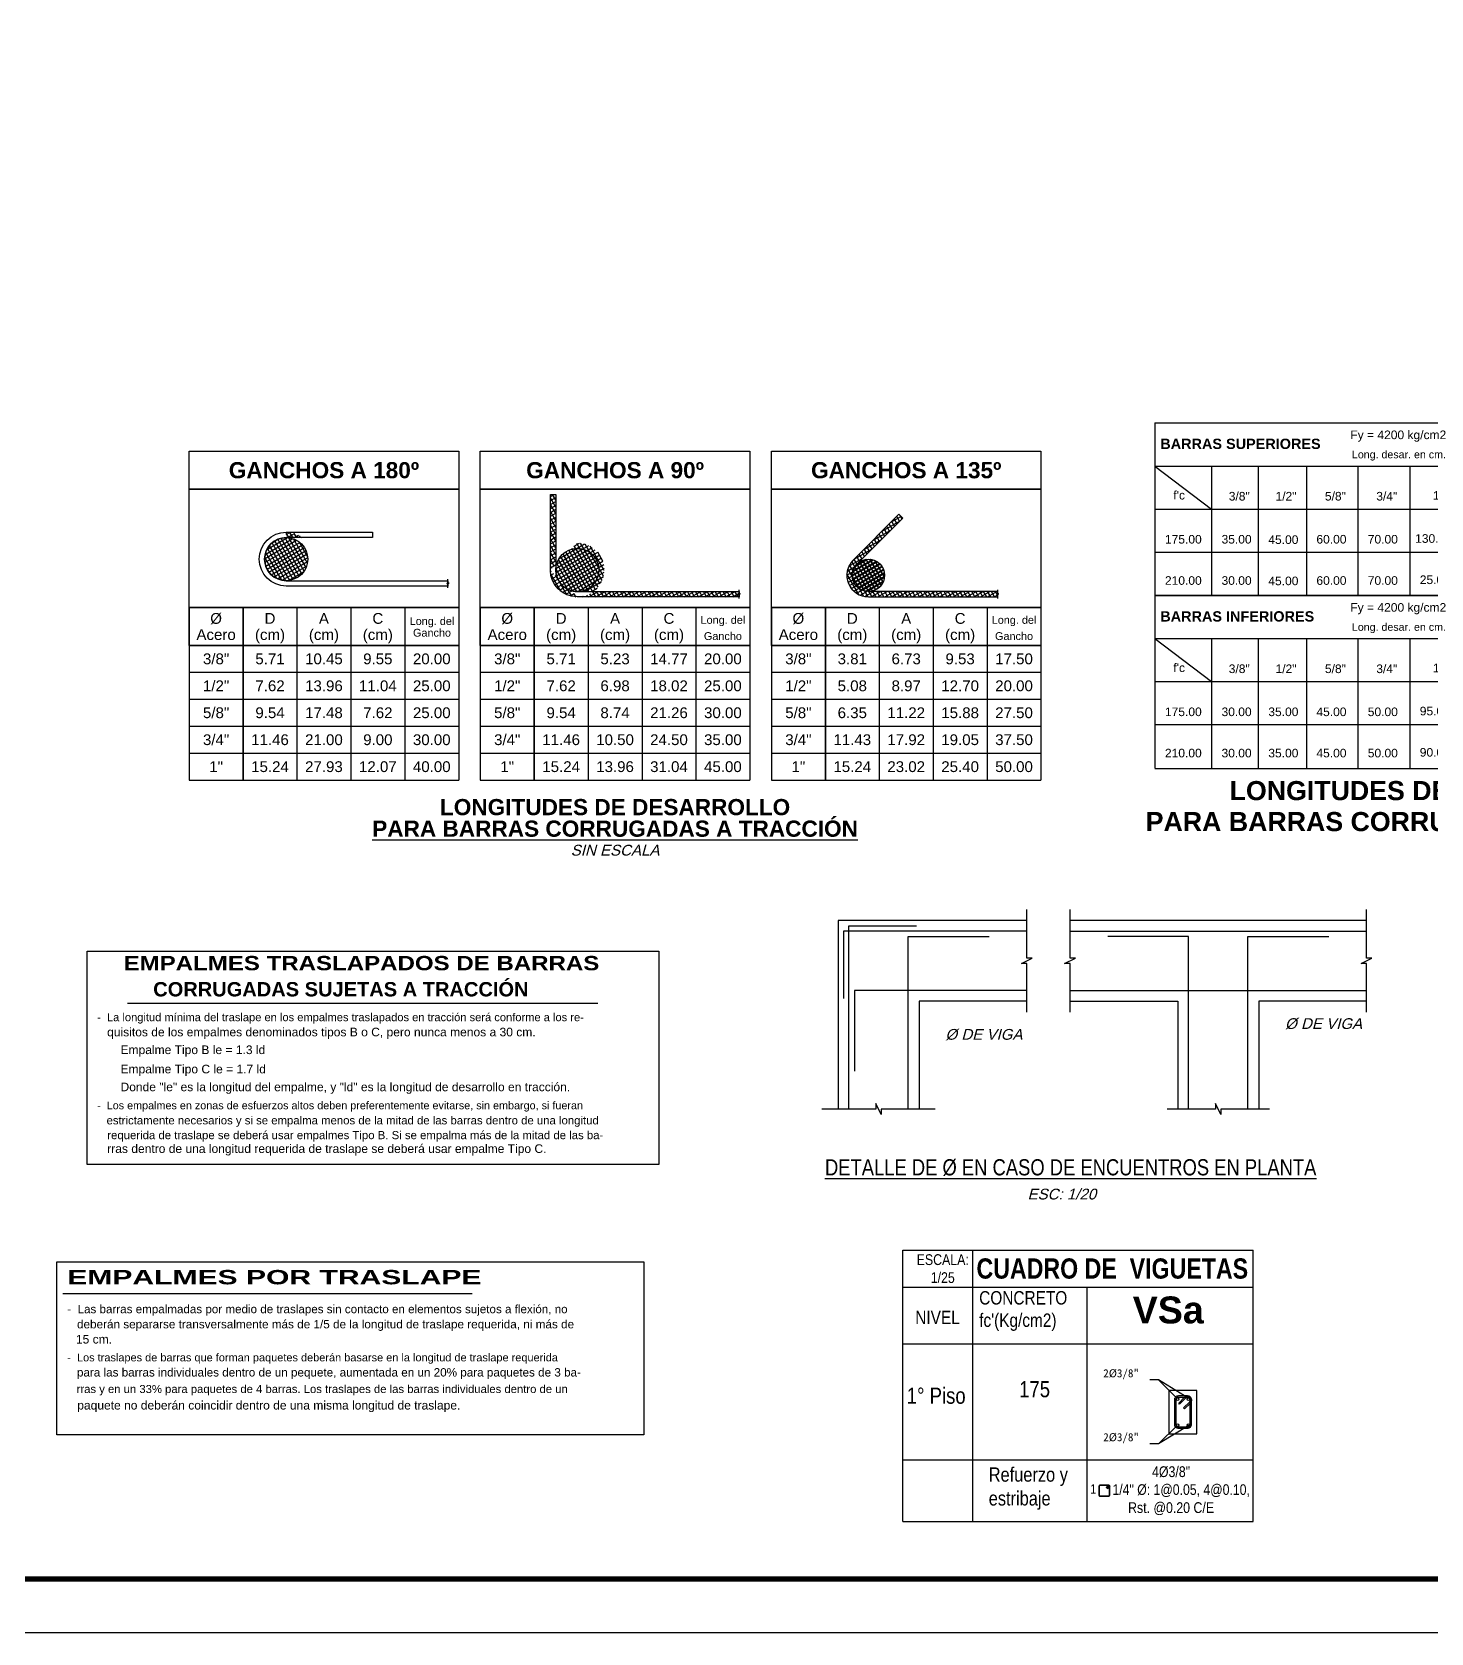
# Model space of a CAD drawing. Header units: millimetres. Extents: x 0 to 86.9, y -0.5 to 29.7.
# Drawn here: x 55.01 to 67.99, y -0.53 to 14.32 of the extents above; entities that cross this region are included whole.
import ezdxf
from ezdxf.enums import TextEntityAlignment as Align

# ---------------------------------------------------------------- set-up
doc = ezdxf.new("R2010")
doc.units = ezdxf.units.MM
doc.linetypes.add('CONTINUA', pattern=[0])
for name, color, linetype in [('.D1 cotas', 1, 'Continuous'), ('.D1 Texto', 7, 'Continuous'), ('.N1 Acero Estribo', 254, 'Continuous'), ('.N1 Acero Long02 0.3mm', 1, 'Continuous'), ('.N1 Cimiento Corrido', 253, 'Continuous'), ('.N1 Cuadros', 253, 'Continuous'), ('.N2 Viga Detalle', 6, 'Continuous'), ('Complemento', 133, 'Continuous'), ('CUADROS', 5, 'Continuous'), ('E_Acero', 2, 'Continuous'), ('E_Estribo', 1, 'Continuous'), ('E_Estribos', 142, 'Continuous'), ('G_Acotación', 114, 'Continuous'), ('G_Complemento', 190, 'Continuous'), ('G_Cuadros', 253, 'Continuous'), ('G_Texto', 122, 'Continuous'), ('MEMBR', 250, 'Continuous')]:
    doc.layers.add(name, color=color, linetype=linetype)
doc.styles.add('Anot 2mm', font='arial', dxfattribs={"width": 0.82})
doc.styles.add('Anot 3mm', font='arial', dxfattribs={"width": 0.82})
doc.styles.add('Anot 5mm', font='arialbd')
doc.styles.add('ARIAL', font='arial')
doc.styles.add('Lenin_Narrow', font='arial', dxfattribs={"width": 0.82})
doc.styles.add('LETRAS', font='arial')
doc.styles.add('LOGOTIPO', font='swissb')
doc.styles.get("Standard").update_dxf_attribs({"font": 'SimKai'})
doc.styles.add('Titulo Detalles', font='swissb')
doc.styles.add('Titulo(Ambientes)', font='sanssb__')
doc.styles.add('TITULOS', font='TITULOS')
pattern_1 = [(29.999999999999993, (7.371343292979873, 9.974097691616407), (-0.015875, 0.0274963065701559), []), (119.99999999999999, (7.371343292979873, 9.974097691616407), (-0.0274963065701559, -0.015875), [])]

# ---------------------------------------------------------------- blocks, each defined once
blk = doc.blocks.new('PLT_dghyjtuj')
at = {"layer": 'E_Acero'}
for p, q in [((2983.9039002486447, 1828.0445710460435), (2986.6539002486447, 1828.0445710460435)), ((2983.9039002486447, 1827.4945710460433), (2986.6539002486447, 1827.4945710460433))]:
    blk.add_line(p, q, dxfattribs=at)
for points in [[(2983.5039002486446, 1827.2945710460435), (2983.5039002486446, 1827.7445710460433), (2983.4539002486445, 1827.7445710460433), (2983.553900248645, 1827.7945710460435), (2983.5039002486446, 1827.7945710460435), (2983.5039002486446, 1828.2445710460433)], [(2983.9039002486447, 1827.2945710460435), (2983.9039002486447, 1827.7445710460433), (2983.8539002486445, 1827.7445710460433), (2983.9539002486445, 1827.7945710460435), (2983.9039002486447, 1827.7945710460435), (2983.9039002486447, 1828.2445710460433)], [(2986.6539002486447, 1827.2945710460435), (2986.6539002486447, 1827.7445710460433), (2986.6039002486445, 1827.7445710460433), (2986.7039002486445, 1827.7945710460435), (2986.6539002486447, 1827.7945710460435), (2986.6539002486447, 1828.2445710460433)], [(2983.5039002486446, 1828.0445710460435), (2981.803900248645, 1828.0445710460435), (2981.803900248645, 1827.4195710460435)], [(2981.8539002486445, 1826.3945710460434), (2981.8539002486445, 1828.0945710460435), (2982.4789002486445, 1828.0945710460435)], [(2982.4039002486447, 1826.3945710460434), (2982.4039002486447, 1827.9945710460433), (2983.1539002486447, 1827.9945710460433)], [(2985.0039002486446, 1826.3945710460434), (2985.0039002486446, 1827.9945710460433), (2984.2539002486446, 1827.9945710460433)], [(2985.553900248645, 1826.3945710460434), (2985.553900248645, 1827.9945710460433), (2986.303900248645, 1827.9945710460433)], [(2983.5039002486446, 1827.4945710460433), (2981.9039002486447, 1827.4945710460433), (2981.9039002486447, 1826.7445710460433)], [(2982.6539002486447, 1826.3945710460434), (2982.1539002486447, 1826.3945710460434), (2982.1539002486447, 1826.3445710460435), (2982.1039002486445, 1826.4445710460434), (2982.1039002486445, 1826.3945710460434), (2981.6039002486445, 1826.3945710460434)], [(2985.7539002486446, 1826.3945710460434), (2985.303900248645, 1826.3945710460434), (2985.303900248645, 1826.3445710460435), (2985.2539002486446, 1826.4445710460434), (2985.2539002486446, 1826.3945710460434), (2984.803900248645, 1826.3945710460434)]]:
    blk.add_lwpolyline(points, dxfattribs=at)
at = {"layer": 'G_Complemento'}
for points in [[(2983.5039002486446, 1828.1445710460434), (2981.7539002486446, 1828.1445710460434), (2981.7539002486446, 1826.3945710460434)], [(2986.6539002486447, 1828.1445710460434), (2983.9039002486447, 1828.1445710460434)], [(2983.5039002486446, 1827.3945710460434), (2982.5039002486446, 1827.3945710460434), (2982.5039002486446, 1826.3945710460434)], [(2983.9039002486447, 1827.3945710460434), (2984.9039002486447, 1827.3945710460434), (2984.9039002486447, 1826.3945710460434)], [(2986.6539002486447, 1827.3945710460434), (2985.6539002486447, 1827.3945710460434), (2985.6539002486447, 1826.3945710460434)]]:
    blk.add_lwpolyline(points, dxfattribs=at)
at = {"layer": '.D1 Texto', "style": 'TITULOS', "width": 0.85}
blk.add_text('%%UDETALLE DE Ø EN CASO DE ENCUENTROS EN PLANTA', height=0.15, dxfattribs=at).set_placement((2981.631624762829, 1825.7790355606226))
at = {"layer": '.D1 Texto', "style": 'Lenin_Narrow', "oblique": 14.999999999999998}
blk.add_text('ESC: 1/20', height=0.1, dxfattribs=at).set_placement((2983.5101059265626, 1825.5554898584717))
at = {"layer": 'G_Texto', "style": 'Lenin_Narrow', "oblique": 14.999999999999998}
for p in [(2985.898336433556, 1827.1369975343584), (2982.748336433556, 1827.0369975343585)]:
    blk.add_text('Ø DE VIGA', height=0.1, dxfattribs=at).set_placement(p)
blk = doc.blocks.new('PLT_3333333333333333')
at = {"color": 7}
for p, q in [((0.6401371725559968, -0.5924675663512242), (-0.6402759160474201, -0.5924675663512242)), ((0.6401371725559968, -0.8828279980411922), (-0.6402759160474201, -0.8828279980411922))]:
    blk.add_line(p, q, dxfattribs=at)
at = {"layer": 'Complemento'}
for p, q in [((-3.795845053618052, 1e-16), (-3.795845053618052, -1.6005110277792056)), ((-3.795845053618052, 1e-16), (-0.9803709156869616, 1e-16)), ((-0.9803709156869616, 1e-16), (-0.9803709156869616, -1.6040300624822947)), ((-3.795845053618052, -0.399247998269331), (-3.270879249867477, -0.7984959965386621)), ((-3.795845053618052, -0.399247998269331), (-0.9803709156869616, -0.399247998269331)), ((-3.270879249867477, -0.399247998269331), (-3.270879249867477, -1.6005110277792056)), ((-2.837092750402462, -0.399247998269331), (-2.837092750402462, -1.6005110277792056)), ((-2.3911471232382553, -0.4027670329724201), (-2.3911471232382553, -1.6040300624822947)), ((-1.9148101102174166, -0.4062860676751113), (-1.9148101102174166, -1.6075490971853839)), ((-1.4323948200250811, -0.399247998269331), (-1.4323948200250811, -1.6005110277792056)), ((-3.795845053618052, -0.7984959965386621), (-0.9803709156869616, -0.7984959965386621)), ((-3.795845053618052, -1.1977439948075812), (-0.9803709156869616, -1.1977439948075812)), ((-3.795845053618052, -1.5969919930765144), (-0.9803709156869616, -1.5969919930765144)), ((-3.795845053618052, -1.6005110277792056), (-3.795845053618052, -3.201022055558397)), ((-3.795845053618052, -1.6005110277792056), (-0.9803709156869616, -1.6005110277792056)), ((-0.9803709156869616, -1.6005110277792056), (-0.9803709156869616, -3.2045410902615004)), ((-3.795845053618052, -1.9997590260485367), (-3.270879249867477, -2.399007024317868)), ((-3.795845053618052, -1.9997590260485367), (-0.9803709156869616, -1.9997590260485367)), ((-3.270879249867477, -1.9997590260485367), (-3.270879249867477, -3.201022055558397)), ((-2.837092750402462, -1.9997590260485367), (-2.837092750402462, -3.201022055558397)), ((-2.3911471232382553, -2.003278060751626), (-2.3911471232382553, -3.2045410902615004)), ((-1.9148101102174166, -2.006797095454317), (-1.9148101102174166, -3.2080601249645895)), ((-1.4323948200250811, -1.9997590260485367), (-1.4323948200250811, -3.201022055558397)), ((-3.795845053618052, -2.399007024317868), (-0.9803709156869616, -2.399007024317868)), ((-3.795845053618052, -2.798255022586787), (-0.9803709156869616, -2.798255022586787)), ((-3.795845053618052, -3.2045410902615004), (-0.9803709156869616, -3.2045410902615004))]:
    blk.add_line(p, q, dxfattribs=at)
at = {"layer": 'E_Acero'}
for p, q in [((-0.5144138469116684, -1.3990425122710324), (-0.5144138469116684, -1.0947921721791913)), ((-0.4882814080595382, -1.3561419998355961), (-0.4882814080595382, -1.0947921721791913)), ((-0.2888710286361289, -1.251585746287184), (1.633169848935108, -1.251585746287184)), ((-0.279202026260694, -1.2777181851393142), (1.633169848935108, -1.2777181851393142)), ((-0.4882814080595382, -1.698030920407068), (-0.4882814080595382, -1.4052018932661698)), ((-0.5405264147816286, -1.5129101348077518), (-0.5405264147816286, -2.453677933483336)), ((-0.5143939759294984, -2.453677933483336), (-0.5143939759294984, -1.5129101348077518)), ((-0.2530894583907339, -1.9332228700755056), (1.633169848935108, -1.9332228700755056)), ((-0.2530894583907339, -1.9593553089276354), (1.633169848935108, -1.9593553089276354)), ((-0.5405264147816286, -2.453677933483336), (-0.5143939759294984, -2.453677933483336))]:
    blk.add_line(p, q, dxfattribs=at)
at = {"layer": 'E_Acero', "color": 7, "ltscale": 5}
blk.add_line((-0.5144138469116684, -1.0947921721791913), (-0.4882814080595382, -1.0947921721791913), dxfattribs=at)
at = {"layer": 'E_Acero'}
for points in [[(0.7853173884004305, -0.3630828253162264), (0.0337322408452161, -0.3630828253162264), (0.0404305143011008, -0.4245443885572322), (-0.0556927834097434, -0.2911124779335257), (-0.0325759812013287, -0.3630828253162264), (-0.7854561318922206, -0.3630828253162264)], [(1.633169848935108, -2.134539436047226), (1.633169848935108, -1.649417150744914), (1.6946314121750135, -1.6561154242018992), (1.5611995015531406, -1.5599921264906884), (1.633169848935108, -1.583108928698369), (1.633169848935108, -1.076401619167593)], [(0.7707993668159139, -3.0046528630113736), (0.0337322408452161, -3.0046528630113736), (0.0404305143011008, -3.0661144262516453), (-0.0556927834097434, -2.932682515628673), (-0.0325759812013287, -3.0046528630113736), (-0.7782983194184099, -3.0046528630113736)]]:
    blk.add_lwpolyline(points, dxfattribs=at)
for centre, radius, start, end in [((-0.279202026260694, -1.5129101348077518), 0.2613243885208788, 90, 180), ((-0.279202026260694, -1.5129101348077518), 0.2351919496687909, 90, 180), ((-0.2530894583907339, -1.698030920407068), 0.2613243885208622, 180, 270), ((-0.2530894583907339, -1.698030920407068), 0.2351919496687909, 180, 270)]:
    blk.add_arc(centre, radius, start, end, dxfattribs=at)
at = {"layer": 'G_Acotación', "color": 7, "ltscale": 5}
for p, q in [((-0.2134715531787585, -1.1470559908786635), (-0.2134715531787585, -1.0163937966183796)), ((-0.213471553179859, -1.0817248937487047), (-0.3003380368822883, -1.0506361742606831)), ((-0.213471553179859, -1.0817248937487047), (-0.3003380368822883, -1.11281361323746)), ((-0.7623927419660527, -1.5499843988930766), (-0.7626521450243678, -2.453677933483336)), ((-0.7626521450243678, -2.453677933483336), (-0.7937408645123896, -2.366811449780906)), ((-0.7626521450243678, -2.453677933483336), (-0.7315634255363462, -2.366811449780906)), ((-0.6973210478940426, -2.453677933483336), (-0.8279832421546932, -2.453677933483336))]:
    blk.add_line(p, q, dxfattribs=at)
blk.add_arc((-0.1337809588539938, -1.7310113903627884), 0.6541586546921216, 96.99723870626191, 163.93471062961333, dxfattribs=at)
at = {"layer": 'G_Complemento'}
for points in [[(-0.6402759160474201, -3.0046528630113736), (-0.6402759160474201, -0.3630828253162264)], [(0.6401371725559968, -0.3630828253162264), (0.6401371725559968, -1.1731884297307933), (1.633169848935108, -1.1731884297307933)], [(1.633169848935108, -2.037752625484026), (0.6401371725559968, -2.037752625484026), (0.6401371725559968, -3.0046528630113736)]]:
    blk.add_lwpolyline(points, dxfattribs=at)
at = {"layer": 'CUADROS', "color": 7}
for s, height, style, p in [('BARRAS SUPERIORES', 0.0958195195845811, 'LOGOTIPO', (-3.746082445720191, -0.241518244992278)), ('Fy = 4200 kg/cm2', 0.0798495996538175, 'LETRAS', (-1.9835156180443505, -0.1501617444135944)), ('Long. desar. en cm.', 0.0706097386806369, 'LETRAS', (-1.9687196659777157, -0.3275576609707825)), ("f'c", 0.0798495996538175, 'LETRAS', (-3.6248215103126995, -0.7098872187828816)), ('3/8"', 0.0798495996538175, 'LETRAS', (-3.1110327621016722, -0.7194654813262104)), ('1/2"', 0.0798495996538175, 'LETRAS', (-2.677246262639102, -0.7194654813262104)), ('5/8"', 0.0798495996538175, 'LETRAS', (-2.2191440811311054, -0.7194654813262104)), ('3/4"', 0.0798495996538175, 'LETRAS', (-1.7428070681102668, -0.7194654813262104)), ('1"', 0.0798495996538175, 'LETRAS', (-1.2178412643580714, -0.7124274119192221)), ('175.00', 0.0798495996538175, 'LETRAS', (-3.7028596147370365, -1.1187134795951295)), ('35.00', 0.0798495996538175, 'LETRAS', (-3.177893810986461, -1.1187134795951295)), ('60.00', 0.0798495996538175, 'LETRAS', (-2.2981616843572397, -1.1187134795951295)), ('70.00', 0.0798495996538175, 'LETRAS', (-1.821824671334781, -1.1187134795951295)), ('130.00', 0.0798495996538175, 'LETRAS', (-1.3825210477780274, -1.111675410188539)), ('45.00', 0.0798495996538175, 'LETRAS', (-2.7441073115214465, -1.1222325142978207)), ('210.00', 0.0798495996538175, 'LETRAS', (-3.7028599679048853, -1.5014443265468316)), ('30.00', 0.0798495996538175, 'LETRAS', (-3.17789416415269, -1.5014443265468316)), ('45.00', 0.0798495996538175, 'LETRAS', (-2.7441076646884994, -1.5049633612495228)), ('60.00', 0.0798495996538175, 'LETRAS', (-2.298162037524264, -1.5014443265468316)), ('70.00', 0.0798495996538175, 'LETRAS', (-1.8218250245026297, -1.5014443265468316)), ('25.00', 0.0798495996538175, 'LETRAS', (-1.3394097343102942, -1.4944062571406391)), ('BARRAS INFERIORES', 0.0958195195845811, 'LOGOTIPO', (-3.746082445720191, -1.8420292727714838)), ('Fy = 4200 kg/cm2', 0.0798495996538175, 'LETRAS', (-1.9835156180443505, -1.7506727721928002)), ('Long. desar. en cm.', 0.0706097386806369, 'LETRAS', (-1.9687196659777157, -1.9280686887499883)), ("f'c", 0.0798495996538175, 'LETRAS', (-3.6248215103126995, -2.3103982465620874)), ('3/8"', 0.0798495996538175, 'LETRAS', (-3.1110327621016722, -2.319976509105416)), ('1/2"', 0.0798495996538175, 'LETRAS', (-2.677246262639102, -2.319976509105416)), ('5/8"', 0.0798495996538175, 'LETRAS', (-2.2191440811311054, -2.319976509105416)), ('3/4"', 0.0798495996538175, 'LETRAS', (-1.7428070681102668, -2.319976509105416)), ('1"', 0.0798495996538175, 'LETRAS', (-1.2178412643580714, -2.3129384396984136)), ('175.00', 0.0798495996538175, 'LETRAS', (-3.7028596147370365, -2.719224507374335)), ('30.00', 0.0798495996538175, 'LETRAS', (-3.177893810986461, -2.719224507374335)), ('35.00', 0.0798495996538175, 'LETRAS', (-2.7441073115222423, -2.719224507374335)), ('45.00', 0.0798495996538175, 'LETRAS', (-2.2981616843572397, -2.719224507374335)), ('50.00', 0.0798495996538175, 'LETRAS', (-1.821824671334781, -2.719224507374335)), ('95.00', 0.0798495996538175, 'LETRAS', (-1.3394093811424455, -2.7121864379677447)), ('210.00', 0.0798495996538175, 'LETRAS', (-3.7028599679048853, -3.101955354326023)), ('30.00', 0.0798495996538175, 'LETRAS', (-3.17789416415269, -3.101955354326023)), ('35.00', 0.0798495996538175, 'LETRAS', (-2.744107664690091, -3.101955354326023)), ('45.00', 0.0798495996538175, 'LETRAS', (-2.298162037524264, -3.101955354326023)), ('50.00', 0.0798495996538175, 'LETRAS', (-1.8218250245026297, -3.101955354326023)), ('90.00', 0.0798495996538175, 'LETRAS', (-1.3394097343102942, -3.0949172849198447)), ('LONGITUDES DE DESARROLLO', 0.1774435547862612, 'LOGOTIPO', (-3.1029658743393043, -3.498780042134797)), ('PARA BARRAS CORRUGADAS A TRACCIÓN', 0.1774435547862612, 'LOGOTIPO', (-3.8815609556187383, -3.786137379904986))]:
    blk.add_text(s, height=height, dxfattribs=dict(at, style=style)).set_placement(p)
at = {"layer": 'G_Texto', "style": 'Lenin_Narrow', "oblique": 14.999999999999998}
for s, p in [('CUANDO h=30 cm, SE MEDIRA', (0.6756667268040393, -0.5552318638838387)), ('LA LONGITUD "L" A PARTIR DEL', (0.6756667268040393, -0.6948515579300754)), ('PRINCIPIO DE DOBLES A 90º', (0.6756667268040393, -0.847356569449166))]:
    blk.add_text(s, height=0.0967868105632884, dxfattribs=at).set_placement(p)
at = {"layer": 'G_Texto', "color": 7}
for s, height, style, p in [('L', 0.1161441726759461, 'Titulo(Ambientes)', (-0.8065783293998277, -1.4353197056939262)), ('Barra Superior', 0.0967868105632884, 'ARIAL', (0.7351493006366625, -1.4104817052015233)), ('Barra Inferior', 0.0967868105632884, 'ARIAL', (0.7508812259392239, -1.8753635776139106))]:
    blk.add_text(s, height=height, dxfattribs=dict(at, style=style)).set_placement(p, align=Align.CENTER)
blk = doc.blocks.new('PLT_1111111111')
at = {"layer": 'Complemento'}
blk.add_lwpolyline([(0, 0), (5.302733660908359, 2e-16), (5.302733660908359, -1.9786690724616702), (0, -1.9786690724616705)], close=True, dxfattribs=at)
at = {"layer": 'CUADROS', "color": 7}
blk.add_line((0.3744030746224496, -0.481207248722356), (4.736583952720366, -0.481207248722356), dxfattribs=at)
at = {"layer": 'CUADROS', "color": 7, "style": 'LOGOTIPO', "width": 1.199999999999999}
blk.add_text('EMPALMES TRASLAPADOS DE BARRAS ', height=0.1330826660896959, dxfattribs=at).set_placement((0.3388172360283193, -0.1772841659152675))
at = {"layer": 'CUADROS', "color": 7}
for s, height, style, p in [(' CORRUGADAS SUJETAS A TRACCIÓN', 0.1330826660896959, 'LOGOTIPO', (0.5620073534443009, -0.4197849512549539)), ('-  La longitud mínima del traslape en los empalmes traslapados en tracción será conforme a los re-', 0.0737855170037178, 'LETRAS', (0.0933083642061661, -0.6495224935995481)), ('   quisitos de los empalmes denominados tipos B o C, pero nunca menos a 30 cm.', 0.0798495996538175, 'LETRAS', (0.0933083642061661, -0.7899176913634705)), ('Empalme Tipo B le = 1.3 ld', 0.0798495996538175, 'LETRAS', (0.3105044939134132, -0.9545940725090247)), ('Empalme Tipo C le = 1.7 ld', 0.0798495996538175, 'LETRAS', (0.3105044939134132, -1.133278880464303)), ('Donde "le" es la longitud del empalme, y "ld" es la longitud de desarrollo en tracción.', 0.0798495996538175, 'LETRAS', (0.3105044939134132, -1.2992004850228795)), ('-  Los empalmes en zonas de esfuerzos altos deben preferentemente evitarse, sin embargo, si fueran', 0.0716497897460688, 'LETRAS', (0.0933083642061661, -1.466367273395278)), ('   estrictamente necesarios y si se empalma menos de la mitad de las barras dentro de una longitud ', 0.0753689552813104, 'LETRAS', (0.0933083642061661, -1.6067624711608062)), ('requerida de traslape se deberá usar empalmes Tipo B. Si se empalma más de la mitad de las ba-', 0.0754821498276121, 'LETRAS', (0.1872974766066449, -1.7438702345756525)), ('rras dentro de una longitud requerida de traslape se deberá usar empalme Tipo C.', 0.0798495996538175, 'LETRAS', (0.1872974766066449, -1.8715022289440668))]:
    blk.add_text(s, height=height, dxfattribs=dict(at, style=style)).set_placement(p)
blk = doc.blocks.new('PLT_666666666666')
at = {"layer": 'Complemento'}
blk.add_lwpolyline([(0, 1.6038873779504712), (5.444221765520808, 1.6038873779504712), (5.444221765520808, 1e-16), (0, 0)], close=True, dxfattribs=at)
at = {"layer": 'CUADROS', "color": 7}
for p, q in [((0.0548551956090364, 1.3102676221018896), (3.8401728217029074, 1.3102676221018896)), ((0.0667479613912576, 1.3102676221018896), (3.852065587483537, 1.3102676221018896))]:
    blk.add_line(p, q, dxfattribs=at)
at = {"layer": 'CUADROS', "color": 7, "style": 'LOGOTIPO', "width": 1.5}
blk.add_text('EMPALMES POR TRASLAPE', height=0.1330826660896959, dxfattribs=at).set_placement((0.0961474839477034, 1.3950370285546683))
at = {"layer": 'CUADROS', "color": 7, "style": 'LETRAS'}
for s, height, p in [('-  Las barras empalmadas por medio de traslapes sin contacto en elementos sujetos a flexión, no', 0.0771185216380683, (0.0961474839477034, 1.127009915619098)), ('   deberán separarse transversalmente más de 1/5 de la longitud de traslape requerida, ni más de', 0.0778154614315514, (0.0961474839477034, 0.9866147178535698)), ('15 cm.', 0.0798495996538175, (0.1768517266919503, 0.8458772488046407)), ('-  Los traslapes de barras que forman paquetes deberán basarse en la longitud de traslape requerida', 0.072706433203838, (0.0961474839477034, 0.6802979551302712)), ('   para las barras individuales dentro de un pequete, aumentada en un 20% para paquetes de 3 ba-', 0.0774583131782397, (0.0961474839477034, 0.539902757364743)), ('   rras y en un 33% para paquetes de 4 barras. Los traslapes de las barras individuales dentro de un', 0.0749139616267528, (0.0961474839477034, 0.3867443562032946)), ('   paquete no deberán coincidir dentro de una misma longitud de traslape.', 0.0798495996538175, (0.0961474839477034, 0.2335859550410362))]:
    blk.add_text(s, height=height, dxfattribs=at).set_placement(p)
blk = doc.blocks.new('PLT_DHEFTUYK')
at = {"layer": 'E_Estribo'}
h = blk.add_hatch(dxfattribs=at)
h.set_pattern_fill('NET', scale=0.01, angle=29.999999999999996, style=0)
h.set_pattern_definition(pattern_1)
edge = h.paths.add_edge_path()
edge.add_line((2931.3692357362174, 1817.240485742416), (2931.3692357362174, 1817.220485742416))
edge.add_line((2931.3692357362174, 1817.220485742416), (2931.379235736217, 1817.217985742416))
edge.add_line((2931.379235736217, 1817.217985742416), (2931.359235736217, 1817.212985742416))
edge.add_line((2931.359235736217, 1817.212985742416), (2931.3692357362174, 1817.210485742416))
edge.add_line((2931.3692357362174, 1817.210485742416), (2931.3692357362174, 1817.190485742416))
edge.add_line((2931.3692357362174, 1817.190485742416), (2929.8692357362174, 1817.190485742416))
edge.add_arc((2929.8692357362174, 1817.440485742416), 0.25, 180, 90, ccw=False)
edge.add_line((2929.6192357362174, 1817.440485742416), (2929.6192357362174, 1818.1404857424159))
edge.add_line((2929.6192357362174, 1818.1404857424159), (2929.669235736217, 1818.1404857424159))
edge.add_line((2929.669235736217, 1818.1404857424159), (2929.669235736217, 1817.440485742416))
edge.add_arc((2929.8692357362174, 1817.4404857424163), 0.2000000000002728, 180.00000000006514, 270)
edge.add_line((2929.8692357362174, 1817.240485742416), (2931.3692357362174, 1817.240485742416))
h = blk.add_hatch(dxfattribs=at)
h.set_pattern_fill('NET', scale=0.01, angle=29.999999999999996, style=0)
h.set_pattern_definition([(29.999999999999993, (2746.8624152140924, 1707.8667707155787), (-0.015875, 0.0274963065701559), []), (119.99999999999999, (2746.8624152140924, 1707.8667707155787), (-0.0274963065701559, -0.015875), [])])
edge = h.paths.add_edge_path()
edge.add_line((2933.7692357362175, 1817.240485742416), (2932.5692357362173, 1817.240485742416))
edge.add_arc((2932.5692357362173, 1817.390485742416), 0.1500000000000909, 225.00000000000006, 90, ccw=False)
edge.add_line((2932.4631697190393, 1817.496551759594), (2932.8874337877514, 1817.9208158283059))
edge.add_line((2932.8874337877514, 1817.9208158283059), (2932.852078448692, 1817.9561711673653))
edge.add_line((2932.852078448692, 1817.9561711673653), (2932.42781437998, 1817.5319070986534))
edge.add_arc((2932.5692357362173, 1817.390485742416), 0.1999999999998087, 134.99999999995396, 270)
edge.add_line((2932.5692357362173, 1817.190485742416), (2933.7692357362175, 1817.190485742416))
edge.add_line((2933.7692357362175, 1817.190485742416), (2933.7692357362175, 1817.210485742416))
edge.add_line((2933.7692357362175, 1817.210485742416), (2933.7592357362173, 1817.212985742416))
edge.add_line((2933.7592357362173, 1817.212985742416), (2933.7792357362173, 1817.217985742416))
edge.add_line((2933.7792357362173, 1817.217985742416), (2933.7692357362175, 1817.220485742416))
edge.add_line((2933.7692357362175, 1817.220485742416), (2933.7692357362175, 1817.240485742416))
h = blk.add_hatch(dxfattribs=at)
h.set_pattern_fill('NET', scale=0.01, angle=29.999999999999996, style=0)
h.set_pattern_definition(pattern_1)
h.paths.add_polyline_path([(2927.319041238627, 1817.740485742416), (2927.169235736217, 1817.740485742416), (2927.169235736217, 1817.790485742416), (2927.1999578088835, 1817.788590869834), (2927.2302141662444, 1817.7829349764247), (2927.259546152764, 1817.773603799767), (2927.2875091254264, 1817.7607387909875), (2927.313679194069, 1817.7445349705051)], flags=0)
h = blk.add_hatch(dxfattribs=at)
h.set_pattern_fill('NET', scale=0.01, angle=29.999999999999996, style=0)
h.set_pattern_definition(pattern_1)
edge = h.paths.add_edge_path()
edge.add_arc((2927.169235736217, 1817.540485742416), 0.2, 0, 360)
h = blk.add_hatch(dxfattribs=at)
h.set_pattern_fill('NET', scale=0.01, angle=29.999999999999996, style=0)
h.set_pattern_definition(pattern_1)
edge = h.paths.add_edge_path()
edge.add_arc((2929.8692357362174, 1817.440485742416), 0.2, 0, 360)
h = blk.add_hatch(dxfattribs=at)
h.set_pattern_fill('NET', scale=0.01, angle=29.999999999999996, style=0)
h.set_pattern_definition([(29.999999999999993, (0, 0), (-0.015875, 0.0274963065701559), []), (119.99999999999999, (0, 0), (-0.0274963065701559, -0.015875), [])])
edge = h.paths.add_edge_path()
edge.add_arc((2932.5692357362173, 1817.3904857424159), 0.15, 0, 360)
at = {"layer": 'E_Acero'}
for points in [[(2931.3692357362174, 1817.240485742416), (2931.3692357362174, 1817.220485742416), (2931.379235736217, 1817.217985742416), (2931.359235736217, 1817.212985742416), (2931.3692357362174, 1817.210485742416), (2931.3692357362174, 1817.190485742416), (2929.8692357362174, 1817.190485742416, -0.4142135623730951), (2929.6192357362174, 1817.440485742416), (2929.6192357362174, 1818.1404857424159), (2929.669235736217, 1818.1404857424159), (2929.669235736217, 1817.440485742416, 0.4142135623731159), (2929.8692357362174, 1817.240485742416)], [(2933.7692357362175, 1817.240485742416), (2932.5692357362173, 1817.240485742416, -0.6681786379192989), (2932.4631697190393, 1817.496551759594), (2932.8874337877514, 1817.9208158283059), (2932.852078448692, 1817.9561711673653), (2932.42781437998, 1817.5319070986534, 0.6681786379193171), (2932.5692357362173, 1817.190485742416), (2933.7692357362175, 1817.190485742416), (2933.7692357362175, 1817.210485742416), (2933.7592357362173, 1817.212985742416), (2933.7792357362173, 1817.217985742416), (2933.7692357362175, 1817.220485742416)], [(2928.669235736217, 1817.340485742416), (2928.669235736217, 1817.320485742416), (2928.6792357362174, 1817.3179857424159), (2928.6592357362174, 1817.312985742416), (2928.669235736217, 1817.310485742416), (2928.669235736217, 1817.290485742416), (2927.169235736217, 1817.290485742416, -0.9999999999999999), (2927.169235736217, 1817.790485742416), (2927.9692357362173, 1817.790485742416), (2927.9692357362173, 1817.740485742416), (2927.169235736217, 1817.740485742416, 0.9999999999999999), (2927.169235736217, 1817.340485742416)]]:
    blk.add_lwpolyline(points, format="xyb", close=True, dxfattribs=at)
for centre, radius in [((2927.169235736217, 1817.540485742416), 0.2), ((2929.8692357362174, 1817.440485742416), 0.2), ((2932.5692357362173, 1817.3904857424159), 0.15)]:
    blk.add_circle(centre, radius, dxfattribs=at)
at = {"layer": 'G_Complemento', "color": 7}
for points in [[(2928.669235736217, 1817.275485742416), (2928.669235736217, 1817.310485742416), (2928.6592357362174, 1817.312985742416), (2928.6792357362174, 1817.3179857424159), (2928.669235736217, 1817.320485742416), (2928.669235736217, 1817.355485742416)], [(2931.3692357362174, 1817.175485742416), (2931.3692357362174, 1817.210485742416), (2931.359235736217, 1817.212985742416), (2931.379235736217, 1817.217985742416), (2931.3692357362174, 1817.220485742416), (2931.3692357362174, 1817.2554857424159)], [(2933.7692357362175, 1817.175485742416), (2933.7692357362175, 1817.210485742416), (2933.7592357362173, 1817.212985742416), (2933.7792357362173, 1817.217985742416), (2933.7692357362175, 1817.220485742416), (2933.7692357362175, 1817.2554857424159)]]:
    blk.add_lwpolyline(points, dxfattribs=at)
at = {"layer": 'G_Cuadros'}
for p, q in [((2926.2692357362175, 1817.090485742416), (2928.7692357362175, 1817.090485742416)), ((2926.2692357362175, 1817.090485742416), (2926.2692357362175, 1815.490485742416)), ((2927.2692357362175, 1817.090485742416), (2927.2692357362175, 1815.490485742416)), ((2927.7692357362175, 1817.090485742416), (2927.7692357362175, 1815.490485742416)), ((2928.2692357362175, 1817.090485742416), (2928.2692357362175, 1815.490485742416)), ((2928.9692357362173, 1817.090485742416), (2931.4692357362173, 1817.090485742416)), ((2928.9692357362173, 1817.090485742416), (2928.9692357362173, 1815.490485742416)), ((2929.4692357362173, 1817.090485742416), (2929.4692357362173, 1815.490485742416)), ((2929.9692357362173, 1817.090485742416), (2929.9692357362173, 1815.490485742416)), ((2930.4692357362173, 1817.090485742416), (2930.4692357362173, 1815.490485742416)), ((2930.9692357362173, 1817.090485742416), (2930.9692357362173, 1815.490485742416)), ((2931.4692357362173, 1817.090485742416), (2931.4692357362173, 1815.490485742416)), ((2931.669235736217, 1817.090485742416), (2934.169235736217, 1817.090485742416)), ((2931.669235736217, 1817.090485742416), (2931.669235736217, 1815.490485742416)), ((2932.169235736217, 1817.090485742416), (2932.169235736217, 1815.490485742416)), ((2932.669235736217, 1817.090485742416), (2932.669235736217, 1815.490485742416)), ((2933.169235736217, 1817.090485742416), (2933.169235736217, 1815.490485742416)), ((2933.669235736217, 1817.090485742416), (2933.669235736217, 1815.490485742416)), ((2934.169235736217, 1817.090485742416), (2934.169235736217, 1815.490485742416)), ((2926.2692357362175, 1816.740485742416), (2928.7692357362175, 1816.740485742416)), ((2928.9692357362173, 1816.740485742416), (2931.4692357362173, 1816.740485742416)), ((2931.669235736217, 1816.740485742416), (2934.169235736217, 1816.740485742416)), ((2926.2692357362175, 1816.490485742416), (2928.7692357362175, 1816.490485742416)), ((2928.9692357362173, 1816.490485742416), (2931.4692357362173, 1816.490485742416)), ((2931.669235736217, 1816.490485742416), (2934.169235736217, 1816.490485742416)), ((2926.2692357362175, 1816.240485742416), (2928.7692357362175, 1816.240485742416)), ((2928.9692357362173, 1816.240485742416), (2931.4692357362173, 1816.240485742416)), ((2931.669235736217, 1816.240485742416), (2934.169235736217, 1816.240485742416)), ((2926.2692357362175, 1815.990485742416), (2928.7692357362175, 1815.990485742416)), ((2928.9692357362173, 1815.990485742416), (2931.4692357362173, 1815.990485742416)), ((2931.669235736217, 1815.990485742416), (2934.169235736217, 1815.990485742416)), ((2926.2692357362175, 1815.740485742416), (2928.7692357362175, 1815.740485742416)), ((2928.9692357362173, 1815.740485742416), (2931.4692357362173, 1815.740485742416)), ((2931.669235736217, 1815.740485742416), (2934.169235736217, 1815.740485742416)), ((2926.2692357362175, 1815.490485742416), (2928.7692357362175, 1815.490485742416)), ((2928.9692357362173, 1815.490485742416), (2931.4692357362173, 1815.490485742416)), ((2931.669235736217, 1815.490485742416), (2934.169235736217, 1815.490485742416))]:
    blk.add_line(p, q, dxfattribs=at)
at = {"layer": 'G_Cuadros', "color": 7}
for p, q in [((2926.7692357362175, 1817.090485742416), (2926.7692357362175, 1815.490485742416)), ((2928.7692357362175, 1817.090485742416), (2928.7692357362175, 1815.490485742416))]:
    blk.add_line(p, q, dxfattribs=at)
at = {"layer": 'G_Cuadros'}
for points in [[(2928.7692357362175, 1818.190485742416), (2926.2692357362175, 1818.190485742416), (2926.2692357362175, 1818.540485742416), (2928.7692357362175, 1818.540485742416)], [(2931.4692357362173, 1818.190485742416), (2928.9692357362173, 1818.190485742416), (2928.9692357362173, 1818.540485742416), (2931.4692357362173, 1818.540485742416)], [(2934.169235736217, 1818.190485742416), (2931.669235736217, 1818.190485742416), (2931.669235736217, 1818.540485742416), (2934.169235736217, 1818.540485742416)], [(2928.7692357362175, 1817.090485742416), (2926.2692357362175, 1817.090485742416), (2926.2692357362175, 1818.190485742416), (2928.7692357362175, 1818.190485742416)], [(2931.4692357362173, 1817.090485742416), (2928.9692357362173, 1817.090485742416), (2928.9692357362173, 1818.190485742416), (2931.4692357362173, 1818.190485742416)], [(2934.169235736217, 1817.090485742416), (2931.669235736217, 1817.090485742416), (2931.669235736217, 1818.190485742416), (2934.169235736217, 1818.190485742416)], [(2926.2692357362175, 1815.490485742416), (2926.7692357362175, 1815.490485742416), (2926.7692357362175, 1817.090485742416), (2926.2692357362175, 1817.090485742416)], [(2928.7692357362175, 1816.740485742416), (2926.2692357362175, 1816.740485742416), (2926.2692357362175, 1817.090485742416), (2928.7692357362175, 1817.090485742416)], [(2928.9692357362173, 1815.490485742416), (2929.4692357362173, 1815.490485742416), (2929.4692357362173, 1817.090485742416), (2928.9692357362173, 1817.090485742416)], [(2931.4692357362173, 1816.740485742416), (2928.9692357362173, 1816.740485742416), (2928.9692357362173, 1817.090485742416), (2931.4692357362173, 1817.090485742416)], [(2931.669235736217, 1815.490485742416), (2932.169235736217, 1815.490485742416), (2932.169235736217, 1817.090485742416), (2931.669235736217, 1817.090485742416)], [(2934.169235736217, 1816.740485742416), (2931.669235736217, 1816.740485742416), (2931.669235736217, 1817.090485742416), (2934.169235736217, 1817.090485742416)]]:
    blk.add_lwpolyline(points, close=True, dxfattribs=at)
at = {"layer": 'G_Texto', "style": 'Titulo Detalles'}
for s, p in [('GANCHOS A 180º', (2927.5192357362175, 1818.365485742416)), ('GANCHOS A 90º', (2930.2192357362173, 1818.365485742416)), ('GANCHOS A 135º', (2932.919235736217, 1818.365485742416)), ('LONGITUDES DE DESARROLLO', (2930.2192357362173, 1815.240485742416)), ('%%UPARA BARRAS CORRUGADAS A TRACCIÓN', (2930.2192357362173, 1815.040485742416))]:
    blk.add_text(s, height=0.15, dxfattribs=at).set_placement(p, align=Align.MIDDLE_CENTER)
at = {"layer": 'G_Texto', "color": 7, "style": 'ARIAL'}
for s, height, p in [('Ø', 0.1, (2926.5192357362175, 1816.940485742416)), ('D', 0.1, (2927.0192357362175, 1816.940485742416)), ('A', 0.1, (2927.5192357362175, 1816.940485742416)), ('C', 0.1, (2928.0192357362175, 1816.940485742416)), ('Long. del', 0.0720762406369783, (2928.521394020123, 1816.9297371896978)), ('Gancho', 0.0720762406369783, (2928.521394020123, 1816.8216228287424)), ('Ø', 0.1, (2929.2192357362173, 1816.940485742416)), ('D', 0.1, (2929.7192357362173, 1816.940485742416)), ('A', 0.1, (2930.2192357362173, 1816.940485742416)), ('C', 0.1, (2930.7192357362173, 1816.940485742416)), ('Long. del', 0.0720762406369783, (2931.2192357362173, 1816.940485742416)), ('Ø', 0.1, (2931.919235736217, 1816.940485742416)), ('D', 0.1, (2932.419235736217, 1816.940485742416)), ('A', 0.1, (2932.919235736217, 1816.940485742416)), ('C', 0.1, (2933.419235736217, 1816.940485742416)), ('Long. del', 0.0720762406369783, (2933.919235736217, 1816.940485742416)), ('Acero', 0.1, (2926.5192357362175, 1816.790485742416)), ('(cm)', 0.1, (2927.0192357362175, 1816.790485742416)), ('(cm)', 0.1, (2927.5192357362175, 1816.790485742416)), ('(cm)', 0.1, (2928.0192357362175, 1816.790485742416)), ('Acero', 0.1, (2929.2192357362173, 1816.790485742416)), ('(cm)', 0.1, (2929.7192357362173, 1816.790485742416)), ('(cm)', 0.1, (2930.2192357362173, 1816.790485742416)), ('(cm)', 0.1, (2930.7192357362173, 1816.790485742416)), ('Gancho', 0.0720762406369783, (2931.2192357362173, 1816.790485742416)), ('Acero', 0.1, (2931.919235736217, 1816.790485742416)), ('(cm)', 0.1, (2932.419235736217, 1816.790485742416)), ('(cm)', 0.1, (2932.919235736217, 1816.790485742416)), ('(cm)', 0.1, (2933.419235736217, 1816.790485742416)), ('Gancho', 0.0720762406369783, (2933.919235736217, 1816.790485742416)), ('3/8"', 0.1, (2926.5192357362175, 1816.565485742416)), ('5.71', 0.1, (2927.0192357362175, 1816.565485742416)), ('10.45', 0.1, (2927.5192357362175, 1816.565485742416)), ('9.55', 0.1, (2928.0192357362175, 1816.565485742416)), ('20.00', 0.1, (2928.5192357362175, 1816.565485742416)), ('3/8"', 0.1, (2929.2192357362173, 1816.565485742416)), ('5.71', 0.1, (2929.7192357362173, 1816.565485742416)), ('5.23', 0.1, (2930.2192357362173, 1816.565485742416)), ('14.77', 0.1, (2930.7192357362173, 1816.565485742416)), ('20.00', 0.1, (2931.2192357362173, 1816.565485742416)), ('3/8"', 0.1, (2931.919235736217, 1816.565485742416)), ('3.81', 0.1, (2932.419235736217, 1816.565485742416)), ('6.73', 0.1, (2932.919235736217, 1816.565485742416)), ('9.53', 0.1, (2933.419235736217, 1816.565485742416)), ('17.50', 0.1, (2933.919235736217, 1816.565485742416)), ('1/2"', 0.1, (2926.5192357362175, 1816.315485742416)), ('7.62', 0.1, (2927.0192357362175, 1816.315485742416)), ('13.96', 0.1, (2927.5192357362175, 1816.315485742416)), ('11.04', 0.1, (2928.0192357362175, 1816.315485742416)), ('25.00', 0.1, (2928.5192357362175, 1816.315485742416)), ('1/2"', 0.1, (2929.2192357362173, 1816.315485742416)), ('7.62', 0.1, (2929.7192357362173, 1816.315485742416)), ('6.98', 0.1, (2930.2192357362173, 1816.315485742416)), ('18.02', 0.1, (2930.7192357362173, 1816.315485742416)), ('25.00', 0.1, (2931.2192357362173, 1816.315485742416)), ('1/2"', 0.1, (2931.919235736217, 1816.315485742416)), ('5.08', 0.1, (2932.419235736217, 1816.315485742416)), ('8.97', 0.1, (2932.919235736217, 1816.315485742416)), ('12.70', 0.1, (2933.419235736217, 1816.315485742416)), ('20.00', 0.1, (2933.919235736217, 1816.315485742416)), ('5/8"', 0.1, (2926.5192357362175, 1816.065485742416)), ('9.54', 0.1, (2927.0192357362175, 1816.065485742416)), ('17.48', 0.1, (2927.5192357362175, 1816.065485742416)), ('7.62', 0.1, (2928.0192357362175, 1816.065485742416)), ('25.00', 0.1, (2928.5192357362175, 1816.065485742416)), ('5/8"', 0.1, (2929.2192357362173, 1816.065485742416)), ('9.54', 0.1, (2929.7192357362173, 1816.065485742416)), ('8.74', 0.1, (2930.2192357362173, 1816.065485742416)), ('21.26', 0.1, (2930.7192357362173, 1816.065485742416)), ('30.00', 0.1, (2931.2192357362173, 1816.065485742416)), ('5/8"', 0.1, (2931.919235736217, 1816.065485742416)), ('6.35', 0.1, (2932.419235736217, 1816.065485742416)), ('11.22', 0.1, (2932.919235736217, 1816.065485742416)), ('15.88', 0.1, (2933.419235736217, 1816.065485742416)), ('27.50', 0.1, (2933.919235736217, 1816.065485742416)), ('3/4"', 0.1, (2926.5192357362175, 1815.815485742416)), ('11.46', 0.1, (2927.0192357362175, 1815.815485742416)), ('21.00', 0.1, (2927.5192357362175, 1815.815485742416)), ('9.00', 0.1, (2928.0192357362175, 1815.815485742416)), ('30.00', 0.1, (2928.5192357362175, 1815.815485742416)), ('3/4"', 0.1, (2929.2192357362173, 1815.815485742416)), ('11.46', 0.1, (2929.7192357362173, 1815.815485742416)), ('10.50', 0.1, (2930.2192357362173, 1815.815485742416)), ('24.50', 0.1, (2930.7192357362173, 1815.815485742416)), ('35.00', 0.1, (2931.2192357362173, 1815.815485742416)), ('3/4"', 0.1, (2931.919235736217, 1815.815485742416)), ('11.43', 0.1, (2932.419235736217, 1815.815485742416)), ('17.92', 0.1, (2932.919235736217, 1815.815485742416)), ('19.05', 0.1, (2933.419235736217, 1815.815485742416)), ('37.50', 0.1, (2933.919235736217, 1815.815485742416)), ('1"', 0.1, (2926.5192357362175, 1815.565485742416)), ('15.24', 0.1, (2927.0192357362175, 1815.565485742416)), ('27.93', 0.1, (2927.5192357362175, 1815.565485742416)), ('12.07', 0.1, (2928.0192357362175, 1815.565485742416)), ('40.00', 0.1, (2928.5192357362175, 1815.565485742416)), ('1"', 0.1, (2929.2192357362173, 1815.565485742416)), ('15.24', 0.1, (2929.7192357362173, 1815.565485742416)), ('13.96', 0.1, (2930.2192357362173, 1815.565485742416)), ('31.04', 0.1, (2930.7192357362173, 1815.565485742416)), ('45.00', 0.1, (2931.2192357362173, 1815.565485742416)), ('1"', 0.1, (2931.919235736217, 1815.565485742416)), ('15.24', 0.1, (2932.419235736217, 1815.565485742416)), ('23.02', 0.1, (2932.919235736217, 1815.565485742416)), ('25.40', 0.1, (2933.419235736217, 1815.565485742416)), ('50.00', 0.1, (2933.919235736217, 1815.565485742416))]:
    blk.add_text(s, height=height, dxfattribs=at).set_placement(p, align=Align.CENTER)
at = {"layer": 'G_Texto', "style": 'Lenin_Narrow', "oblique": 14.999999999999998}
blk.add_text('SIN ESCALA', height=0.1, dxfattribs=at).set_placement((2930.2192357362173, 1814.840485742416), align=Align.MIDDLE_CENTER)
blk = doc.blocks.new('PLT_U161')
at = {"layer": '.N1 Acero Estribo'}
for p, q in [((0.0250000000000057, -0.0442000000000036), (0.0250000000000057, -0.1557999999997719)), ((0.0314000000000192, -0.0442000000000036), (0.0314000000000192, -0.1557999999997719)), ((0.0858000000000046, -0.0250000000000057), (0.0442000000000178, -0.0250000000000057)), ((0.0858000000000046, -0.031400000000005), (0.0442000000000178, -0.031400000000005)), ((0.0986000000000032, -0.1557999999997719), (0.0986000000000032, -0.0442000000000036)), ((0.1050000000000167, -0.1557999999997719), (0.1050000000000167, -0.0442000000000036)), ((0.0442000000000178, -0.1685999999997705), (0.0858000000000046, -0.1685999999997705)), ((0.0442000000000178, -0.1749999999997698), (0.0858000000000046, -0.1749999999997698))]:
    blk.add_line(p, q, dxfattribs=at)
blk.add_lwpolyline([(0.067698066401617, -0.0804038671967788), (0.0948509667991842, -0.0532509667992116, 0.9999999999999999), (0.0767490332007966, -0.0351490332008382), (0.0495961328032578, -0.0623019335983912), (0.045070649403668, -0.0577764501988014), (0.0722235498012068, -0.0306235498012484, -1), (0.0993764501988024, -0.0577764501988298), (0.0722235498012068, -0.0849293505963686), (0.0680031733411666, -0.0800987602572292)], format="xyb", dxfattribs=at)
for centre, radius, start, end in [((0.0442000000000178, -0.0442000000000036), 0.0191999999999986, 89.99999999995929, 179.99999999999756), ((0.0442000000000178, -0.0442000000000036), 0.0127999999999986, 90, 180), ((0.0858000000000046, -0.0442000000000036), 0.0191999999999986, 2.4427e-12, 90.00000000004071), ((0.0858000000000046, -0.0442000000000036), 0.0127999999999986, 0, 90), ((0.0442000000000178, -0.1557999999997719), 0.0191999999999986, 180.0000000000024, 270.0000000000407), ((0.0442000000000178, -0.1557999999997719), 0.0127999999999986, 180, 270), ((0.0858000000000046, -0.1557999999997719), 0.0127999999999986, 270, 0), ((0.0858000000000046, -0.1557999999997719), 0.0191999999999986, 269.9999999999593, 359.9999999999975)]:
    blk.add_arc(centre, radius, start, end, dxfattribs=at)
at = {"layer": '.N1 Acero Long02 0.3mm'}
for centre in [(0.0396391612613627, -0.0396391612613485), (0.0903608387386313, -0.0396391612613485), (0.0396391612613627, -0.160360838738427), (0.0903608387386313, -0.160360838738427)]:
    blk.add_circle(centre, 0.00635, dxfattribs=at)
blk = doc.blocks.new('PLT_CUADRO DE VIGUETAS')
at = {"layer": '.D1 cotas'}
for p, q in [((298.1974426018364, 175.77866547616713), (298.15600703401014, 175.77866547616713)), ((298.1974426018364, 175.48217484242832), (298.15600703401014, 175.48217484242832))]:
    blk.add_line(p, q, dxfattribs=at)
for points in [[(298.33662093023577, 175.69279877737108), (298.1974426018364, 175.77866547616713)], [(298.2838125121025, 175.69274789694873), (298.1974426018364, 175.77866547616713)], [(298.2838125121025, 175.56809242164672), (298.1974426018364, 175.48217484242832)], [(298.33662093023577, 175.56804154122437), (298.1974426018364, 175.48217484242832)]]:
    blk.add_lwpolyline(points, dxfattribs=at)
at = {"layer": '.N1 Acero Estribo'}
for points in [[(297.9252162265075, 175.24026865065906), (297.96630997650755, 175.24026865065906, 0.4142135623730506), (297.97076310150715, 175.24472177565912), (297.97076310150715, 175.2858155256592, 0.4142135623729914), (297.96630997650755, 175.29026865065924), (297.9252162265075, 175.29026865065924, 0.4142135623731282), (297.92076310150696, 175.2858155256592), (297.92076310150696, 175.24472177565912, 0.4142135623731351)], [(297.9252162265075, 175.24175302565908), (297.96630997650755, 175.24175302565908, 0.414213562373095), (297.9692787265076, 175.24472177565912), (297.9692787265076, 175.2858155256592, 0.414213562373095), (297.96630997650755, 175.28878427565922), (297.9252162265075, 175.28878427565922, 0.414213562373095), (297.92224747650744, 175.2858155256592), (297.92224747650744, 175.24472177565912, 0.414213562373095)], [(297.9595703649993, 175.27487746763762), (297.9684091997642, 175.28371630240252, 0.9999999999999999), (297.9642107532509, 175.28791474891585), (297.955371918486, 175.27907591415095), (297.95432230685765, 175.28012552577928), (297.96316114162255, 175.28896436054418, -1), (297.96945881139254, 175.2826666907742), (297.96061997662764, 175.2738278560093)]]:
    blk.add_lwpolyline(points, format="xyb", close=True, dxfattribs=at)
at = {"layer": '.N1 Cuadros'}
for p, q in [((297.01181714288805, 175.12228450991356), (297.01181714288805, 176.3801145050606)), ((297.011817142888, 176.38011450506062), (298.6355073893497, 176.38011450506096)), ((297.3355436431239, 175.12228450991344), (297.33554364312437, 176.38011450506067)), ((298.6355073893502, 175.12228450991302), (298.63550738934975, 176.380114505061)), ((297.01181714288805, 176.20980566161543), (298.63550738934975, 176.20980566161484)), ((297.8659074169369, 175.1222845099133), (297.86590741693635, 176.20980566161512)), ((297.011817142888, 175.945637813187), (298.63550738934987, 175.94563781318718)), ((297.01181714288805, 175.40851993799768), (298.6355073893501, 175.40851993799762)), ((297.01181714288805, 175.12228450991356), (298.6355073893502, 175.12228450991302))]:
    blk.add_line(p, q, dxfattribs=at)
at = {"layer": '.N2 Viga Detalle'}
blk.add_lwpolyline([(298.24520283861466, 175.52959984139352), (298.37520283861454, 175.52959984139352), (298.37520283861454, 175.72959984139334), (298.24520283861466, 175.72959984139334)], close=True, dxfattribs=at)
at = {"layer": '.D1 cotas'}
blk.add_blockref('PLT_U161', (298.24520283861466, 175.72959984139334), dxfattribs=at)
at = {"layer": '.D1 cotas', "char_height": 0.0375, "width": 0.4230621944772793, "attachment_point": 3}
for insert in [(298.1060070340102, 175.8286654761671), (298.1060070340102, 175.53217484242828)]:
    blk.add_mtext('2Ø3/8" ', dxfattribs=dict(at, insert=insert))
at = {"layer": '.D1 Texto', "style": 'Anot 2mm'}
for s, insert, char_height, attachment_point in [('ESCALA:', (297.1963730415716, 176.3618888506287), 0.05, 2), ('1/25', (297.1963730415716, 176.2785388506287), 0.05, 2), ('4Ø3/8"', (298.25501765476236, 175.37849615707609), 0.05, 2), ('1', (297.90836979594667, 175.2951461570761), 0.043802899172349, 3), ('1/4" Ø: 1@0.05, 4@0.10,', (297.9831564070679, 175.2951461570761), 0.0495732222412279, 1), ('Rst. @0.20 C/E', (298.25501765476236, 175.2117961570761), 0.05, 2)]:
    blk.add_mtext(s, dxfattribs=dict(at, insert=insert, char_height=char_height, attachment_point=attachment_point))
at = {"layer": '.D1 Texto', "attachment_point": 1}
for s, insert, char_height, width, style in [('{\\fArial|b1|i0|c0|p34;\\W0.82;CUADRO DE  VIGUETAS}', (297.3526599233019, 176.3426755909777), 0.0938094853234595, 2.2995166082355896, 'Anot 5mm'), ("CONCRETO fc'(Kg/cm2)", (297.3653328864507, 176.19097667634605), 0.0622938, 0.532352169191654, 'Anot 3mm'), ('VSa', (298.07693975240863, 176.1659152455752), 0.125, 0.4386647339699863, 'Anot 5mm'), ('NIVEL', (297.0689539615082, 176.1000643687006), 0.0622938, 0.2458045702592087, 'Anot 3mm'), ('175', (297.5505251587947, 175.77360532099806), 0.075, 0.1398530013642565, 'Anot 3mm'), ('1° Piso', (297.0293994567205, 175.7434640972548, -6905.056200032297), 0.075, 0.3061816172652223, 'Anot 3mm'), ('Refuerzo y estribaje', (297.40959437560014, 175.3733966531703), 0.06627, 0.4047622933862683, 'Anot 3mm')]:
    blk.add_mtext(s, dxfattribs=dict(at, insert=insert, char_height=char_height, width=width, style=style))

msp = doc.modelspace()

# ---------------------------------------------------------------- linework, layer by layer
at = {"color": 6}
msp.add_lwpolyline([(44.94891432672921, 29.168403781531424), (86.94891432672921, 29.168403781531424), (86.94891432672921, -0.5315962177235178), (44.94891432672921, -0.5315962177235178)], close=True, dxfattribs=at)
at = {"layer": 'MEMBR', "color": 7, "ltscale": 0.025, "const_width": 0.0499405469678974}
msp.add_lwpolyline([(45.44891432672921, 28.668403781531424), (86.44891432672921, 28.668403781531424), (86.44891432672921, -0.0315962177235178), (45.44891432672921, -0.0315962177235178)], close=True, dxfattribs=at)

# ---------------------------------------------------------------- block references
at = {"layer": '.N1 Cimiento Corrido', "xscale": 2, "yscale": 2, "zscale": 2}
msp.add_blockref('PLT_CUADRO DE VIGUETAS', (-530.9337499810522, -349.7423591939512, -13810.112400064594), dxfattribs=at)
for name, p in [('PLT_3333333333333333', (69.2222735129535, 10.692162917191126)), ('PLT_1111111111', (55.52314851751544, 5.792645717779351)), ('PLT_666666666666', (55.24326899232801, 1.3073900449228404))]:
    msp.add_blockref(name, p)
at = {"layer": 'E_Estribos', "linetype": 'CONTINUA'}
for name, p in [('PLT_DHEFTUYK', (-2869.7992526116395, -1808.1113816560012)), ('PLT_dghyjtuj', (-2919.2648582764687, -1822.0661735137012))]:
    msp.add_blockref(name, p, dxfattribs=at)

doc.saveas('drawing.dxf')
